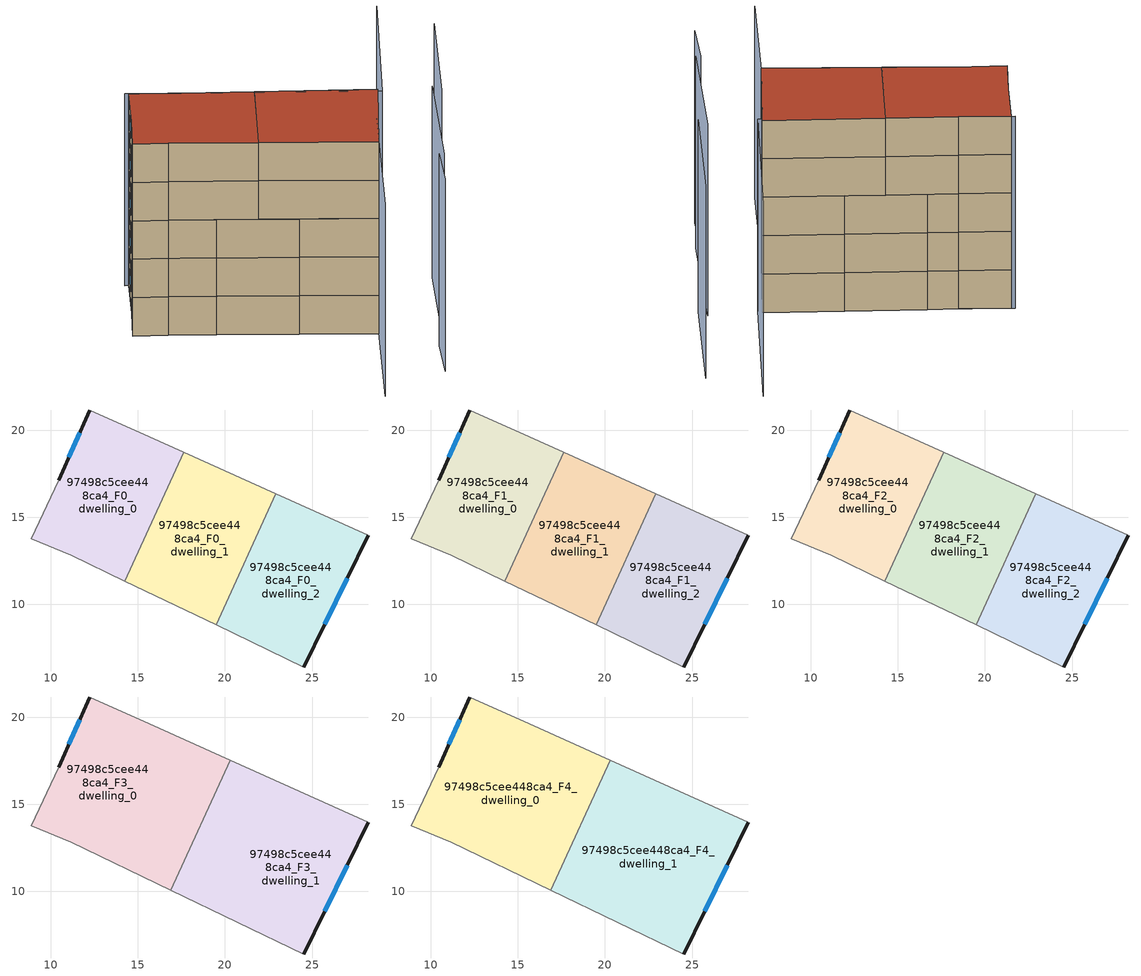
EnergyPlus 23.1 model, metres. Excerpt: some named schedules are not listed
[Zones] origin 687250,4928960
97498c5cee448ca4_F0_dwelling_0
 floor ground (EU_floor_Construction): 17.63,18.72 14.26,11.33 11.17,12.82 8.88,13.78 10.47,17.13 12.25,21.16 15.65,19.62 z0
 wall outside (EU_wall_Construction): 12.25,21.16 10.47,17.13 z0:3
 wall adiabatic (EU_wall_Construction): 17.63,18.72 15.65,19.62 12.25,21.16 / 10.47,17.13 8.88,13.78 11.17,12.82 14.26,11.33 z0:3
 wall to 97498c5cee448ca4_F0_dwelling_1 (EU_wall_Construction): 14.26,11.33 17.63,18.72 z0:3
 window (EU_Window_Construction): 11.68,19.85 11.05,18.44 z0.98:2.02
97498c5cee448ca4_F0_dwelling_1
 floor ground (EU_floor_Construction): 22.92,16.35 19.49,8.83 14.26,11.33 17.63,18.72 z0
 wall adiabatic (EU_wall_Construction): 22.92,16.35 17.63,18.72 / 14.26,11.33 19.49,8.83 z0:3
 wall to 97498c5cee448ca4_F0_dwelling_2 (EU_wall_Construction): 19.49,8.83 22.92,16.35 z0:3
97498c5cee448ca4_F0_dwelling_2
 floor ground (EU_floor_Construction): 28.22,13.96 24.52,6.42 19.49,8.83 22.92,16.35 z0
 wall outside (EU_wall_Construction): 24.52,6.42 28.22,13.96 z0:3
 wall adiabatic (EU_wall_Construction): 28.22,13.96 22.92,16.35 / 19.49,8.83 24.52,6.42 z0:3
 window (EU_Window_Construction): 25.73,8.87 27.02,11.51 z0.98:2.02
97498c5cee448ca4_F1_dwelling_0
 floor to 97498c5cee448ca4_F0_dwelling_0 (EU_floor_Construction): 17.63,18.72 14.26,11.33 11.17,12.82 8.88,13.78 10.47,17.13 12.25,21.16 15.65,19.62 z3
 wall outside (EU_wall_Construction): 12.25,21.16 10.47,17.13 z3:6
 wall adiabatic (EU_wall_Construction): 17.63,18.72 15.65,19.62 12.25,21.16 / 10.47,17.13 8.88,13.78 11.17,12.82 14.26,11.33 z3:6
 wall to 97498c5cee448ca4_F1_dwelling_1 (EU_wall_Construction): 14.26,11.33 17.63,18.72 z3:6
 window (EU_Window_Construction): 11.68,19.85 11.05,18.44 z3.98:5.02
97498c5cee448ca4_F1_dwelling_1
 floor to 97498c5cee448ca4_F0_dwelling_1 (EU_floor_Construction): 22.92,16.35 19.49,8.83 14.26,11.33 17.63,18.72 z3
 wall adiabatic (EU_wall_Construction): 22.92,16.35 17.63,18.72 / 14.26,11.33 19.49,8.83 z3:6
 wall to 97498c5cee448ca4_F1_dwelling_2 (EU_wall_Construction): 19.49,8.83 22.92,16.35 z3:6
97498c5cee448ca4_F1_dwelling_2
 floor to 97498c5cee448ca4_F0_dwelling_2 (EU_floor_Construction): 28.22,13.96 24.52,6.42 19.49,8.83 22.92,16.35 z3
 wall outside (EU_wall_Construction): 24.52,6.42 28.22,13.96 z3:6
 wall adiabatic (EU_wall_Construction): 28.22,13.96 22.92,16.35 / 19.49,8.83 24.52,6.42 z3:6
 window (EU_Window_Construction): 25.73,8.87 27.02,11.51 z3.98:5.02
97498c5cee448ca4_F2_dwelling_0
 floor to 97498c5cee448ca4_F1_dwelling_0 (EU_floor_Construction): 17.63,18.72 14.26,11.33 11.17,12.82 8.88,13.78 10.47,17.13 12.25,21.16 15.65,19.62 z6
 wall outside (EU_wall_Construction): 12.25,21.16 10.47,17.13 z6:9
 wall adiabatic (EU_wall_Construction): 17.63,18.72 15.65,19.62 12.25,21.16 / 10.47,17.13 8.88,13.78 11.17,12.82 14.26,11.33 z6:9
 wall to 97498c5cee448ca4_F2_dwelling_1 (EU_wall_Construction): 14.26,11.33 17.63,18.72 z6:9
 window (EU_Window_Construction): 11.68,19.85 11.05,18.44 z6.98:8.02
97498c5cee448ca4_F2_dwelling_1
 floor to 97498c5cee448ca4_F1_dwelling_1 (EU_floor_Construction): 22.92,16.35 19.49,8.83 14.26,11.33 17.63,18.72 z6
 wall adiabatic (EU_wall_Construction): 22.92,16.35 17.63,18.72 / 14.26,11.33 19.49,8.83 z6:9
 wall to 97498c5cee448ca4_F2_dwelling_2 (EU_wall_Construction): 19.49,8.83 22.92,16.35 z6:9
97498c5cee448ca4_F2_dwelling_2
 floor to 97498c5cee448ca4_F1_dwelling_2 (EU_floor_Construction): 28.22,13.96 24.52,6.42 19.49,8.83 22.92,16.35 z6
 wall outside (EU_wall_Construction): 24.52,6.42 28.22,13.96 z6:9
 wall adiabatic (EU_wall_Construction): 28.22,13.96 22.92,16.35 / 19.49,8.83 24.52,6.42 z6:9
 window (EU_Window_Construction): 25.73,8.87 27.02,11.51 z6.98:8.02
97498c5cee448ca4_F3_dwelling_0
 floor to 97498c5cee448ca4_F2_dwelling_0 (EU_floor_Construction): 17.63,18.72 14.26,11.34 11.17,12.82 8.88,13.78 10.47,17.13 12.25,21.16 15.65,19.62 z9
 floor to 97498c5cee448ca4_F2_dwelling_1 (EU_floor_Construction): 20.29,17.53 16.88,10.08 14.26,11.34 17.63,18.72 z9
 wall outside (EU_wall_Construction): 12.25,21.16 10.47,17.13 z9:12
 wall adiabatic (EU_wall_Construction): 20.29,17.53 15.65,19.62 12.25,21.16 / 10.47,17.13 8.88,13.78 11.17,12.82 16.89,10.08 z9:12
 wall to 97498c5cee448ca4_F3_dwelling_1 (EU_wall_Construction): 16.89,10.08 20.29,17.53 z9:12
 window (EU_Window_Construction): 11.68,19.85 11.05,18.44 z9.98:11.02
97498c5cee448ca4_F3_dwelling_1
 floor to 97498c5cee448ca4_F2_dwelling_1 (EU_floor_Construction): 22.92,16.35 19.49,8.83 16.89,10.08 20.29,17.53 z9
 floor to 97498c5cee448ca4_F2_dwelling_2 (EU_floor_Construction): 28.22,13.96 24.52,6.42 19.49,8.83 22.92,16.35 z9
 wall outside (EU_wall_Construction): 24.52,6.42 28.22,13.96 z9:12
 wall adiabatic (EU_wall_Construction): 28.22,13.96 20.29,17.53 / 16.89,10.08 24.52,6.42 z9:12
 window (EU_Window_Construction): 25.73,8.87 27.02,11.51 z9.98:11.02
97498c5cee448ca4_F4_dwelling_0
 floor to 97498c5cee448ca4_F3_dwelling_0 (EU_floor_Construction): 20.29,17.53 16.88,10.08 11.17,12.82 8.88,13.78 10.47,17.13 12.25,21.16 15.65,19.62 z12
 wall outside (EU_wall_Construction): 12.25,21.16 10.47,17.13 z12:15
 wall adiabatic (EU_wall_Construction): 20.29,17.53 15.65,19.62 12.25,21.16 / 10.47,17.13 8.88,13.78 11.17,12.82 16.89,10.08 z12:15
 wall to 97498c5cee448ca4_F4_dwelling_1 (EU_wall_Construction): 16.89,10.08 20.29,17.53 z12:15
 window (EU_Window_Construction): 11.68,19.85 11.05,18.44 z12.98:14.02
 roof outside (EU_roof_Construction): 16.89,10.08 20.29,17.53 15.65,19.62 12.25,21.16 10.47,17.13 8.88,13.78 11.17,12.82 z15
97498c5cee448ca4_F4_dwelling_1
 floor to 97498c5cee448ca4_F3_dwelling_1 (EU_floor_Construction): 28.22,13.96 24.52,6.42 16.88,10.08 20.29,17.53 z12
 wall outside (EU_wall_Construction): 24.52,6.42 28.22,13.96 z12:15
 wall adiabatic (EU_wall_Construction): 28.22,13.96 20.29,17.53 / 16.89,10.08 24.52,6.42 z12:15
 window (EU_Window_Construction): 25.73,8.87 27.02,11.51 z12.98:14.02
 roof outside (EU_roof_Construction): 24.52,6.42 28.22,13.96 20.29,17.53 16.89,10.08 z15
shading: 25.98,-1.08 27.45,2.78 / 27.77,2.66 31.91,12.74 / 32.19,11.81 36.49,21.63 / 26.18,10.13 20.43,-2.76 / 34.17,26.01 28.39,13.62 / 28.39,13.62 12,21.27 z0:15
[Building]
EU S2 Campaign: North Axis=0; Terrain=City; Solar Distribution=FullExterior
[Site:Location]
Bologna: Latitude=44.5; Longitude=11.25; Time Zone=1; Elevation=37
[SizingPeriod:WeatherFileDays]
AnnualSizingPeriod: Begin Month=1; Begin Day of Month=1; End Month=12; End Day of Month=31; Day of Week for Start Day=Monday; Use Weather File Daylight Saving Period=No; Use Weather File Rain and Snow Indicators=No
[MATERIAL]
EU_InternalMass_Material: Roughness=MediumRough; Thickness=0.1; Conductivity=1; Density=1800; Specific Heat=900; Thermal Absorptance=0.9; Solar Absorptance=0.7; Visible Absorptance=0.7
[MATERIAL:NOMASS] Roughness=MediumRough; Thermal Absorptance=0.9; Solar Absorptance=0.7; Visible Absorptance=0.7
Name | Thermal Resistance
EU_wall_NoMass | 0.905828
EU_roof_NoMass | 0.37593
EU_floor_NoMass | 0.67114
[WINDOWMATERIAL:SIMPLEGLAZINGSYSTEM]
EU_Window_SimpleGlazing: UFactor=4.52486; Solar Heat Gain Coefficient=0.85; Visible Transmittance=0.85
[CONSTRUCTION]
EU_wall_Construction: EU_wall_NoMass
EU_roof_Construction: EU_roof_NoMass
EU_floor_Construction: EU_floor_NoMass
EU_Window_Construction: EU_Window_SimpleGlazing
EU_InternalMass_Construction: EU_InternalMass_Material
[ZONE] Type=1; Multiplier=1; Ceiling Height=autocalculate; Floor Area=autocalculate; Part of Total Floor Area=Yes
Name | Volume
97498c5cee448ca4_F0_dwelling_0 | 142.49
97498c5cee448ca4_F1_dwelling_0; 97498c5cee448ca4_F2_dwelling_0; 97498c5cee448ca4_F1_dwelling_2; 97498c5cee448ca4_F2_dwelling_2 | 142.488
97498c5cee448ca4_F3_dwelling_0 | 213.723
97498c5cee448ca4_F4_dwelling_0 | 213.727
97498c5cee448ca4_F0_dwelling_1 | 142.492
97498c5cee448ca4_F1_dwelling_1; 97498c5cee448ca4_F2_dwelling_1 | 142.491
97498c5cee448ca4_F3_dwelling_1 | 213.734
97498c5cee448ca4_F4_dwelling_1 | 213.735
97498c5cee448ca4_F0_dwelling_2 | 142.487
[INTERNALMASS] Construction=EU_InternalMass_Construction
Name | Zone or ZoneList | Surface Area
97498c5cee448ca4_F0_dwelling_0_EU_InternalMass | 97498c5cee448ca4_F0_dwelling_0 | 47.4964
97498c5cee448ca4_F0_dwelling_1_EU_InternalMass | 97498c5cee448ca4_F0_dwelling_1 | 47.4973
97498c5cee448ca4_F0_dwelling_2_EU_InternalMass | 97498c5cee448ca4_F0_dwelling_2 | 47.4955
97498c5cee448ca4_F1_dwelling_0_EU_InternalMass | 97498c5cee448ca4_F1_dwelling_0 | 47.4964
97498c5cee448ca4_F1_dwelling_1_EU_InternalMass | 97498c5cee448ca4_F1_dwelling_1 | 47.4973
97498c5cee448ca4_F1_dwelling_2_EU_InternalMass | 97498c5cee448ca4_F1_dwelling_2 | 47.4955
97498c5cee448ca4_F2_dwelling_0_EU_InternalMass | 97498c5cee448ca4_F2_dwelling_0 | 47.4964
97498c5cee448ca4_F2_dwelling_1_EU_InternalMass | 97498c5cee448ca4_F2_dwelling_1 | 47.4973
97498c5cee448ca4_F2_dwelling_2_EU_InternalMass | 97498c5cee448ca4_F2_dwelling_2 | 47.4955
97498c5cee448ca4_F3_dwelling_0_EU_InternalMass | 97498c5cee448ca4_F3_dwelling_0 | 71.2421
97498c5cee448ca4_F3_dwelling_1_EU_InternalMass | 97498c5cee448ca4_F3_dwelling_1 | 71.2454
97498c5cee448ca4_F4_dwelling_0_EU_InternalMass | 97498c5cee448ca4_F4_dwelling_0 | 71.2421
97498c5cee448ca4_F4_dwelling_1_EU_InternalMass | 97498c5cee448ca4_F4_dwelling_1 | 71.2454
[OTHEREQUIPMENT] Fuel Type=Electricity; Design Level Calculation Method=Watts/Area; Power per Zone Floor Area=1; Fraction Latent=0; Fraction Radiant=0; Fraction Lost=0; Carbon Dioxide Generation Rate=0; EndUse Subcategory=EU_Step8_InternalGains
Name | Zone or ZoneList or Space or SpaceList | Schedule
EU_Step8_InternalGain_97498c5cee448ca4_F0_dwelling_0_f000 | 97498c5cee448ca4_F0_dwelling_0 | EU_Step8_GainSchedule_97498c5cee448ca4_F0_dwelling_0_f000
EU_Step8_InternalGain_97498c5cee448ca4_F0_dwelling_1_f000 | 97498c5cee448ca4_F0_dwelling_1 | EU_Step8_GainSchedule_97498c5cee448ca4_F0_dwelling_1_f000
EU_Step8_InternalGain_97498c5cee448ca4_F0_dwelling_2_f000 | 97498c5cee448ca4_F0_dwelling_2 | EU_Step8_GainSchedule_97498c5cee448ca4_F0_dwelling_2_f000
EU_Step8_InternalGain_97498c5cee448ca4_F1_dwelling_0_f000 | 97498c5cee448ca4_F1_dwelling_0 | EU_Step8_GainSchedule_97498c5cee448ca4_F1_dwelling_0_f000
EU_Step8_InternalGain_97498c5cee448ca4_F1_dwelling_1_f000 | 97498c5cee448ca4_F1_dwelling_1 | EU_Step8_GainSchedule_97498c5cee448ca4_F1_dwelling_1_f000
EU_Step8_InternalGain_97498c5cee448ca4_F1_dwelling_2_f000 | 97498c5cee448ca4_F1_dwelling_2 | EU_Step8_GainSchedule_97498c5cee448ca4_F1_dwelling_2_f000
EU_Step8_InternalGain_97498c5cee448ca4_F2_dwelling_0_f000 | 97498c5cee448ca4_F2_dwelling_0 | EU_Step8_GainSchedule_97498c5cee448ca4_F2_dwelling_0_f000
EU_Step8_InternalGain_97498c5cee448ca4_F2_dwelling_1_f000 | 97498c5cee448ca4_F2_dwelling_1 | EU_Step8_GainSchedule_97498c5cee448ca4_F2_dwelling_1_f000
EU_Step8_InternalGain_97498c5cee448ca4_F2_dwelling_2_f000 | 97498c5cee448ca4_F2_dwelling_2 | EU_Step8_GainSchedule_97498c5cee448ca4_F2_dwelling_2_f000
EU_Step8_InternalGain_97498c5cee448ca4_F3_dwelling_0_f000 | 97498c5cee448ca4_F3_dwelling_0 | EU_Step8_GainSchedule_97498c5cee448ca4_F3_dwelling_0_f000
EU_Step8_InternalGain_97498c5cee448ca4_F3_dwelling_1_f000 | 97498c5cee448ca4_F3_dwelling_1 | EU_Step8_GainSchedule_97498c5cee448ca4_F3_dwelling_1_f000
EU_Step8_InternalGain_97498c5cee448ca4_F4_dwelling_0_f000 | 97498c5cee448ca4_F4_dwelling_0 | EU_Step8_GainSchedule_97498c5cee448ca4_F4_dwelling_0_f000
EU_Step8_InternalGain_97498c5cee448ca4_F4_dwelling_1_f000 | 97498c5cee448ca4_F4_dwelling_1 | EU_Step8_GainSchedule_97498c5cee448ca4_F4_dwelling_1_f000
[ZONEVENTILATION:DESIGNFLOWRATE] Schedule=EU_AlwaysOn; Design Flow Rate Calculation Method=AirChanges/Hour; Air Changes per Hour=0.73129; Ventilation Type=Natural; Fan Pressure Rise=0; Fan Total Efficiency=1; Constant Term Coefficient=1; Temperature Term Coefficient=0; Velocity Term Coefficient=0; Velocity Squared Term Coefficient=0; Minimum Indoor Temperature=-100; Maximum Indoor Temperature=100; Delta Temperature=-100; Minimum Outdoor Temperature=-100; Maximum Outdoor Temperature=100; Maximum Wind Speed=40
Name | Zone or ZoneList or Space or SpaceList
EU_ConstantAir_97498c5cee448ca4_F0_dwelling_0 | 97498c5cee448ca4_F0_dwelling_0
EU_ConstantAir_97498c5cee448ca4_F0_dwelling_1 | 97498c5cee448ca4_F0_dwelling_1
EU_ConstantAir_97498c5cee448ca4_F0_dwelling_2 | 97498c5cee448ca4_F0_dwelling_2
EU_ConstantAir_97498c5cee448ca4_F1_dwelling_0 | 97498c5cee448ca4_F1_dwelling_0
EU_ConstantAir_97498c5cee448ca4_F1_dwelling_1 | 97498c5cee448ca4_F1_dwelling_1
EU_ConstantAir_97498c5cee448ca4_F1_dwelling_2 | 97498c5cee448ca4_F1_dwelling_2
EU_ConstantAir_97498c5cee448ca4_F2_dwelling_0 | 97498c5cee448ca4_F2_dwelling_0
EU_ConstantAir_97498c5cee448ca4_F2_dwelling_1 | 97498c5cee448ca4_F2_dwelling_1
EU_ConstantAir_97498c5cee448ca4_F2_dwelling_2 | 97498c5cee448ca4_F2_dwelling_2
EU_ConstantAir_97498c5cee448ca4_F3_dwelling_0 | 97498c5cee448ca4_F3_dwelling_0
EU_ConstantAir_97498c5cee448ca4_F3_dwelling_1 | 97498c5cee448ca4_F3_dwelling_1
EU_ConstantAir_97498c5cee448ca4_F4_dwelling_0 | 97498c5cee448ca4_F4_dwelling_0
EU_ConstantAir_97498c5cee448ca4_F4_dwelling_1 | 97498c5cee448ca4_F4_dwelling_1
[HVACTEMPLATE:THERMOSTAT] Constant Heating Setpoint=20; Constant Cooling Setpoint=50
EU_HeatOnly_97498c5cee448ca4_F0_dwelling_0; EU_HeatOnly_97498c5cee448ca4_F0_dwelling_1; EU_HeatOnly_97498c5cee448ca4_F0_dwelling_2; EU_HeatOnly_97498c5cee448ca4_F1_dwelling_0; EU_HeatOnly_97498c5cee448ca4_F1_dwelling_1; EU_HeatOnly_97498c5cee448ca4_F1_dwelling_2; EU_HeatOnly_97498c5cee448ca4_F2_dwelling_0; EU_HeatOnly_97498c5cee448ca4_F2_dwelling_1; EU_HeatOnly_97498c5cee448ca4_F2_dwelling_2; EU_HeatOnly_97498c5cee448ca4_F3_dwelling_0; EU_HeatOnly_97498c5cee448ca4_F3_dwelling_1; EU_HeatOnly_97498c5cee448ca4_F4_dwelling_0; EU_HeatOnly_97498c5cee448ca4_F4_dwelling_1
[HVACTEMPLATE:ZONE:IDEALLOADSAIRSYSTEM] System Availability Schedule=EU_AlwaysOn; Maximum Heating Supply Air Temperature=50; Minimum Cooling Supply Air Temperature=13; Maximum Heating Supply Air Humidity Ratio=0.0156; Minimum Cooling Supply Air Humidity Ratio=0.0077; Heating Limit=NoLimit; Cooling Limit=NoLimit; Heating Availability Schedule=EU_AlwaysOn; Cooling Availability Schedule=EU_CoolingOff; Dehumidification Control Type=ConstantSensibleHeatRatio; Cooling Sensible Heat Ratio=0.7; Dehumidification Setpoint=60; Humidification Control Type=None; Humidification Setpoint=30; Outdoor Air Method=None; Outdoor Air Flow Rate per Person=0.00944; Outdoor Air Flow Rate per Zone Floor Area=0; Outdoor Air Flow Rate per Zone=0; Demand Controlled Ventilation Type=None; Outdoor Air Economizer Type=NoEconomizer; Heat Recovery Type=None; Sensible Heat Recovery Effectiveness=0.7; Latent Heat Recovery Effectiveness=0.65
Name | Template Thermostat
97498c5cee448ca4_F0_dwelling_0 | EU_HeatOnly_97498c5cee448ca4_F0_dwelling_0
97498c5cee448ca4_F0_dwelling_1 | EU_HeatOnly_97498c5cee448ca4_F0_dwelling_1
97498c5cee448ca4_F0_dwelling_2 | EU_HeatOnly_97498c5cee448ca4_F0_dwelling_2
97498c5cee448ca4_F1_dwelling_0 | EU_HeatOnly_97498c5cee448ca4_F1_dwelling_0
97498c5cee448ca4_F1_dwelling_1 | EU_HeatOnly_97498c5cee448ca4_F1_dwelling_1
97498c5cee448ca4_F1_dwelling_2 | EU_HeatOnly_97498c5cee448ca4_F1_dwelling_2
97498c5cee448ca4_F2_dwelling_0 | EU_HeatOnly_97498c5cee448ca4_F2_dwelling_0
97498c5cee448ca4_F2_dwelling_1 | EU_HeatOnly_97498c5cee448ca4_F2_dwelling_1
97498c5cee448ca4_F2_dwelling_2 | EU_HeatOnly_97498c5cee448ca4_F2_dwelling_2
97498c5cee448ca4_F3_dwelling_0 | EU_HeatOnly_97498c5cee448ca4_F3_dwelling_0
97498c5cee448ca4_F3_dwelling_1 | EU_HeatOnly_97498c5cee448ca4_F3_dwelling_1
97498c5cee448ca4_F4_dwelling_0 | EU_HeatOnly_97498c5cee448ca4_F4_dwelling_0
97498c5cee448ca4_F4_dwelling_1 | EU_HeatOnly_97498c5cee448ca4_F4_dwelling_1
[SIZING:ZONE] Zone Cooling Design Supply Air Temperature Input Method=SupplyAirTemperature; Zone Cooling Design Supply Air Temperature=13; Zone Heating Design Supply Air Temperature Input Method=SupplyAirTemperature; Zone Heating Design Supply Air Temperature=50; Zone Cooling Design Supply Air Humidity Ratio=0.008; Zone Heating Design Supply Air Humidity Ratio=0.008; Cooling Design Air Flow Method=DesignDay; Cooling Design Air Flow Rate=0; Cooling Minimum Air Flow per Zone Floor Area=0.000762; Cooling Minimum Air Flow=0; Cooling Minimum Air Flow Fraction=0.2; Heating Design Air Flow Method=DesignDay; Heating Design Air Flow Rate=0; Heating Maximum Air Flow per Zone Floor Area=0.002032; Heating Maximum Air Flow=0.141576; Heating Maximum Air Flow Fraction=0.3; Account for Dedicated Outdoor Air System=No; Dedicated Outdoor Air System Control Strategy=NeutralSupplyAir; Dedicated Outdoor Air Low Setpoint Temperature for Design=autosize; Dedicated Outdoor Air High Setpoint Temperature for Design=autosize; Zone Load Sizing Method=Sensible Load Only No Latent Load; Zone Latent Cooling Design Supply Air Humidity Ratio Input Method=HumidityRatioDifference; Zone Cooling Design Supply Air Humidity Ratio Difference=0.005; Zone Latent Heating Design Supply Air Humidity Ratio Input Method=HumidityRatioDifference; Zone Humidification Design Supply Air Humidity Ratio Difference=0.005
97498c5cee448ca4_F0_dwelling_0; 97498c5cee448ca4_F0_dwelling_1; 97498c5cee448ca4_F0_dwelling_2; 97498c5cee448ca4_F1_dwelling_0; 97498c5cee448ca4_F1_dwelling_1; 97498c5cee448ca4_F1_dwelling_2; 97498c5cee448ca4_F2_dwelling_0; 97498c5cee448ca4_F2_dwelling_1; 97498c5cee448ca4_F2_dwelling_2; 97498c5cee448ca4_F3_dwelling_0; 97498c5cee448ca4_F3_dwelling_1; 97498c5cee448ca4_F4_dwelling_0; 97498c5cee448ca4_F4_dwelling_1
[SCHEDULE:FILE] Column Number=1; Rows to Skip at Top=0; Number of Hours of Data=8760; Column Separator=Comma; Interpolate to Timestep=No; Minutes per Item=60; Adjust Schedule for Daylight Savings=Yes
Name | File
EU_Step8_GainSchedule_97498c5cee448ca4_F0_dwelling_0_f000 | ../../schedules/97498c5cee448ca4/97498c5cee448ca4_F0_dwelling_0_f000_gain.csv
EU_Step8_GainSchedule_97498c5cee448ca4_F0_dwelling_1_f000 | ../../schedules/97498c5cee448ca4/97498c5cee448ca4_F0_dwelling_1_f000_gain.csv
EU_Step8_GainSchedule_97498c5cee448ca4_F0_dwelling_2_f000 | ../../schedules/97498c5cee448ca4/97498c5cee448ca4_F0_dwelling_2_f000_gain.csv
EU_Step8_GainSchedule_97498c5cee448ca4_F1_dwelling_0_f000 | ../../schedules/97498c5cee448ca4/97498c5cee448ca4_F1_dwelling_0_f000_gain.csv
EU_Step8_GainSchedule_97498c5cee448ca4_F1_dwelling_1_f000 | ../../schedules/97498c5cee448ca4/97498c5cee448ca4_F1_dwelling_1_f000_gain.csv
EU_Step8_GainSchedule_97498c5cee448ca4_F1_dwelling_2_f000 | ../../schedules/97498c5cee448ca4/97498c5cee448ca4_F1_dwelling_2_f000_gain.csv
EU_Step8_GainSchedule_97498c5cee448ca4_F2_dwelling_0_f000 | ../../schedules/97498c5cee448ca4/97498c5cee448ca4_F2_dwelling_0_f000_gain.csv
EU_Step8_GainSchedule_97498c5cee448ca4_F2_dwelling_1_f000 | ../../schedules/97498c5cee448ca4/97498c5cee448ca4_F2_dwelling_1_f000_gain.csv
EU_Step8_GainSchedule_97498c5cee448ca4_F2_dwelling_2_f000 | ../../schedules/97498c5cee448ca4/97498c5cee448ca4_F2_dwelling_2_f000_gain.csv
EU_Step8_GainSchedule_97498c5cee448ca4_F3_dwelling_0_f000 | ../../schedules/97498c5cee448ca4/97498c5cee448ca4_F3_dwelling_0_f000_gain.csv
EU_Step8_GainSchedule_97498c5cee448ca4_F3_dwelling_1_f000 | ../../schedules/97498c5cee448ca4/97498c5cee448ca4_F3_dwelling_1_f000_gain.csv
